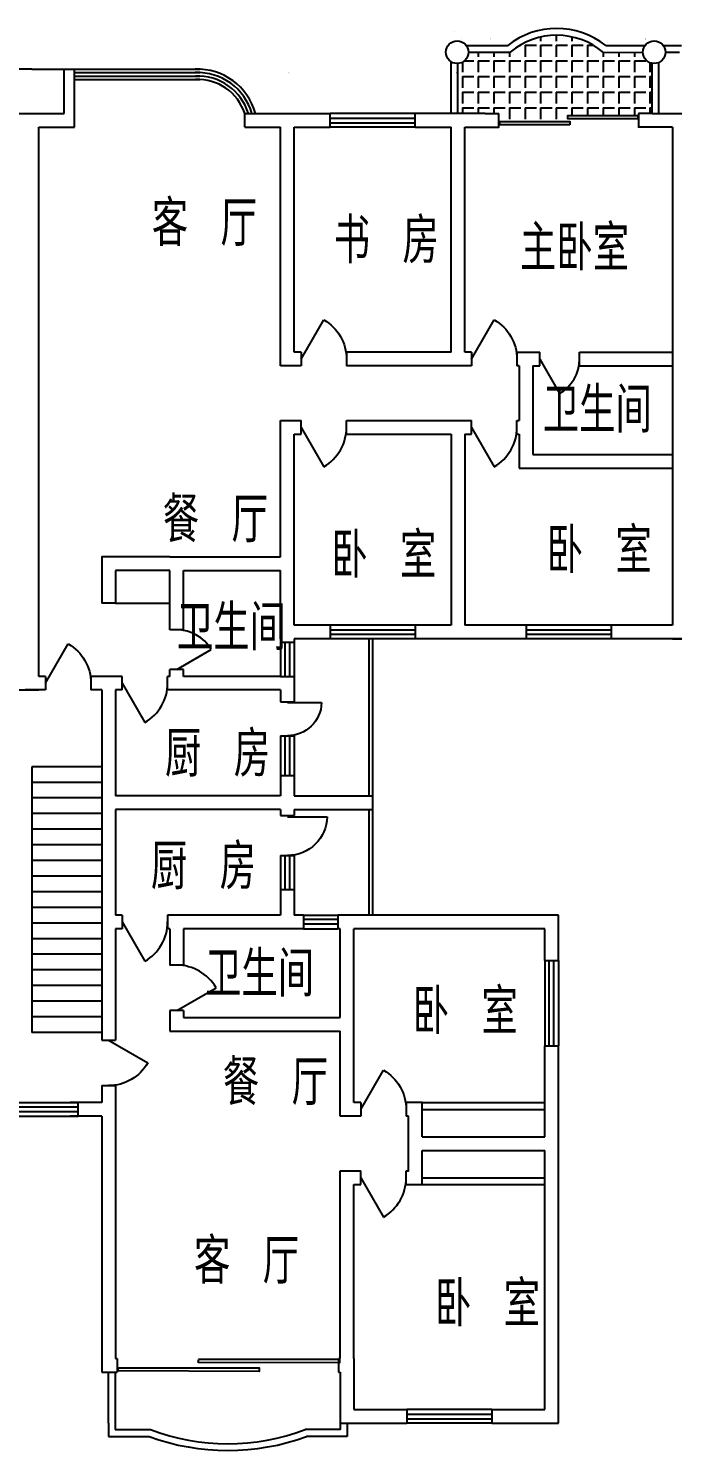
# Model space of a CAD drawing. Header units: millimetres. Extents: x 1155 to 52400, y 456 to 37454.
# Drawn here: x 16395 to 27735, y 12336 to 37354 of the extents above; entities that cross this region are included whole.
import ezdxf
from ezdxf.enums import TextEntityAlignment as Align

# ---------------------------------------------------------------- set-up
doc = ezdxf.new("R2010")
doc.units = ezdxf.units.MM
for name, color, linetype in [('PUB_TEXT', 7, 'Continuous'), ('PUB_WINDW', 7, 'Continuous'), ('STAIR', 2, 'Continuous'), ('WALL', 255, 'Continuous'), ('WINDOW', 2, 'Continuous')]:
    doc.layers.add(name, color=color, linetype=linetype)
doc.styles.add('_HZTXT', font='txt', dxfattribs={"width": 0.8, "bigfont": 'HZTXT'})
doc.styles.add('SIMPLEX', font='SIMPLEX.SHX')

# ---------------------------------------------------------------- blocks, each defined once
blk = doc.blocks.new('_DBLK')
blk.add_line((-0.5, 0), (0, -0.866))
blk.add_arc((-0.5, 0), 1, 300, 0)
at = {"style": 'SIMPLEX', "flags": 9}
blk.add_attdef('A', text='', height=1, dxfattribs=at).set_placement((0, 1.5), align=Align.MIDDLE)
blk = doc.blocks.new('_WBLK')
for p, q in [((-0.5, 0.5), (0.5, 0.5)), ((0.5, 0.167), (-0.5, 0.167)), ((0.5, -0.167), (-0.5, -0.167)), ((-0.5, -0.5), (0.5, -0.5))]:
    blk.add_line(p, q)
at = {"style": 'SIMPLEX', "flags": 9}
blk.add_attdef('A', text='', height=1, dxfattribs=at).set_placement((0, 1.5), align=Align.MIDDLE)
blk = doc.blocks.new('M_A14NPV')
for points in [[(0.1799, 0.1784), (0.1767, 0.1601), (-0.6168, 0.1601), (-0.6167, 0.1808)], [(0.6323, 0.2261), (0.6292, 0.2078), (-0.1643, 0.2078), (-0.1643, 0.2286)]]:
    blk.add_lwpolyline(points, close=True)
blk = doc.blocks.new('M_A2ZXL')
blk.add_line((-0.472, 0), (-0.472, -1))
blk.add_arc((-0.5, 0), 1, 271.6231, 0)
blk = doc.blocks.new('1T4F30')
h = blk.add_hatch()
h.set_pattern_fill('ANGLE', color=256, scale=1000, style=0)
h.set_pattern_definition([(0, (14962.1, 136056.9), (0, -275), [200, -75]), (270, (14962.1, 136056.9), (-275, -2e-14), [200, -75])])
h.paths.add_polyline_path([(-25421, 3089), (-25901, 3089, -2.414214), (-25900, 3090), (-26141, 3090), (-26141, 2969), (-28601, 2969), (-28601, 3090), (-28841, 3090), (-28841, 3972, 0.360916), (-28677, 4168), (-27984, 4165, -0.365315), (-26342, 4169), (-25609, 4169, 0.396521), (-25421, 3969)])
h.paths.add_polyline_path([(-28588, 3053), (-28588, 2996), (-27358, 2996), (-27358, 3053)], flags=16)
h.paths.add_polyline_path([(-29801, 3090), (-30041, 3090), (-30041, 2970), (-32381, 2970), (-32501, 2970), (-32501, 3090), (-32742, 3090, 0.414214), (-32742, 3089), (-33221, 3089), (-33221, 3969, 0.396521), (-33033, 4169), (-32300, 4169, -0.365315), (-30659, 4165), (-29965, 4168, 0.360916), (-29801, 3972)])
h.paths.add_polyline_path([(-31285, 3053), (-31285, 2996), (-30054, 2996), (-30054, 3053)], flags=16)
for p, q in [((-33073, 4289), (-32343, 4289)), ((-30616, 4285), (-29926, 4288)), ((-29605, 4289), (-29282, 4289)), ((-33033, 4169), (-33033, 4169)), ((-33033, 4169), (-32300, 4169)), ((-30659, 4165), (-29965, 4168)), ((-29565, 4169), (-29321, 4169)), ((-40721, 3869), (-41291, 3869)), ((-40721, 3869), (-40151, 3869)), ((-39971, 3869), (-37764, 3869)), ((-39971, 3809), (-37764, 3809)), ((-33341, 3089), (-33341, 4001)), ((-33221, 3089), (-33221, 3969)), ((-29801, 3090), (-29801, 3985)), ((-29681, 3090), (-29681, 3985)), ((-39971, 3749), (-37764, 3749)), ((-39971, 3689), (-37764, 3689)), ((-39251, -5524), (-38291, -5524)), ((-34781, -8911), (-34781, -6151)), ((-34721, -11011), (-34721, -6151)), ((-34781, -11011), (-34781, -9151)), ((-33851, -14311), (-31691, -14311)), ((-33851, -14431), (-31691, -14431)), ((-33851, -15631), (-31691, -15631)), ((-33851, -15751), (-31691, -15751)), ((-39371, -19951), (-39371, -19051)), ((-39251, -20060), (-39251, -19051)), ((-39371, -19951), (-39371, -20181)), ((-35291, -19951), (-35291, -20060)), ((-35171, -19951), (-35171, -20181)), ((-39371, -20181), (-39371, -20181)), ((-39371, -20181), (-38656, -20181)), ((-39251, -20061), (-38634, -20061)), ((-35292, -20061), (-35908, -20061)), ((-35171, -20181), (-35887, -20181)), ((-35171, -20181), (-35171, -20181))]:
    blk.add_line(p, q)
for centre in [(-33233, 4169), (-29765, 4169)]:
    blk.add_circle(centre, 200)
for centre, radius, start, end in [((-31482, 3194), 1393, 51.5946, 128.164), ((-32645, 4409), 0.5, 270, 290.7813), ((-32343, 4290), 0.5, 270, 308.164), ((-31482, 3194), 1273, 49.7306, 130.0026), ((-29919, 4409), 0.5, 249.2187, 270), ((-30616, 4166), 0.5, 231.5946, 270.2451), ((-37802, 2815), 1055, 15.0546, 92.4588), ((-37802, 2815), 995, 15.9862, 92.4588), ((-36197, 3810), 0.5, 270, 314.2437), ((-33245, 3810), 0.5, 225.7563, 270), ((-33245, 3810), 0.5, 225.7563, 270), ((-33245, 3810), 0.5, 225.7563, 270), ((-33221, 3870), 0.5, 226.4024, 270), ((-37802, 2815), 935, 17.0427, 92.4588), ((-37802, 2815), 875, 18.2513, 92.4588), ((-39251, -20060), 0.5, 180, 270), ((-37271, -16470), 3961, 249.538, 290.462), ((-37271, -16470), 3841, 249.2187, 290.7813), ((-38634, -20061), 0.5, 69.2187, 90), ((-35908, -20061), 0.5, 90, 110.7813), ((-35292, -20060), 0.5, 270, 0)]:
    blk.add_arc(centre, radius, start, end)
at = {"layer": 'STAIR'}
for p, q in [((-40721, -8401), (-40721, -13076)), ((-40721, -8401), (-40721, -13076)), ((-39491, -8401), (-40721, -8401)), ((-39491, -8401), (-39491, -13076)), ((-39491, -8676), (-40721, -8676)), ((-39491, -8951), (-40721, -8951)), ((-39491, -9226), (-40721, -9226)), ((-39491, -9501), (-40721, -9501)), ((-39491, -9776), (-40721, -9776)), ((-39491, -10051), (-40721, -10051)), ((-39491, -10326), (-40721, -10326)), ((-39491, -10601), (-40721, -10601)), ((-39491, -10876), (-40721, -10876)), ((-39491, -11151), (-40721, -11151)), ((-39491, -11426), (-40721, -11426)), ((-39491, -11701), (-40721, -11701)), ((-39491, -11976), (-40721, -11976)), ((-39491, -12251), (-40721, -12251)), ((-39491, -12526), (-40721, -12526)), ((-39491, -12801), (-40721, -12801)), ((-39491, -13076), (-40721, -13076))]:
    blk.add_line(p, q, dxfattribs=at)
at = {"layer": 'WALL'}
for p, q in [((-40151, 3869), (-39971, 3869)), ((-40151, 3089), (-40151, 3869)), ((-39971, 3089), (-39971, 3869)), ((-41291, 3089), (-40151, 3089)), ((-39971, 2849), (-39971, 3089)), ((-36971, 2849), (-36971, 3089)), ((-36971, 3089), (-35472, 3089)), ((-35472, 3089), (-35471, 3089)), ((-35471, 2849), (-35471, 3089)), ((-33341, 3089), (-33971, 3089)), ((-33971, 2849), (-33971, 3089)), ((-32742, 3089), (-33341, 3089)), ((-32741, 3090), (-32501, 3090)), ((-32741, 3090), (-32501, 3090)), ((-32501, 2850), (-32501, 3090)), ((-29801, 3090), (-30041, 3090)), ((-30041, 3090), (-30041, 2850)), ((-29801, 3089), (-29202, 3089)), ((-29441, 3089), (-29441, 3089)), ((-40601, -6811), (-40601, 2849)), ((-40601, -6811), (-40601, 2849)), ((-40601, 2849), (-39971, 2849)), ((-36971, 2849), (-36342, 2849)), ((-36342, 2849), (-36341, 2849)), ((-36341, -1351), (-36341, 2849)), ((-36101, -1111), (-36101, 2849)), ((-36101, 2849), (-35471, 2849)), ((-33971, 2849), (-33341, 2849)), ((-33341, -1111), (-33341, 2849)), ((-33101, -1111), (-33101, 2849)), ((-33101, 2849), (-32502, 2849)), ((-29441, 2849), (-30041, 2849)), ((-29441, 2849), (-29441, -1111)), ((-29441, 2849), (-29441, -1351)), ((-35981, -1111), (-36101, -1111)), ((-35981, -1111), (-35981, -1351)), ((-33341, -1111), (-35181, -1111)), ((-35181, -1111), (-35181, -1351)), ((-32981, -1111), (-33101, -1111)), ((-32981, -1111), (-32981, -1351)), ((-32181, -1111), (-32181, -1351)), ((-32181, -1111), (-31781, -1111)), ((-31781, -1351), (-31781, -1111)), ((-31081, -1111), (-29441, -1111)), ((-31081, -1351), (-31081, -1111)), ((-35981, -1351), (-36341, -1351)), ((-33221, -1351), (-35181, -1351)), ((-32981, -1351), (-33221, -1351)), ((-32141, -1351), (-32181, -1351)), ((-32141, -1351), (-32141, -2311)), ((-31901, -1351), (-31781, -1351)), ((-31901, -1351), (-31901, -2551)), ((-31081, -1351), (-29441, -1351)), ((-29441, -1351), (-29441, -2911)), ((-29441, -1351), (-29441, -3031)), ((-36341, -4711), (-36341, -2311)), ((-36341, -2311), (-35981, -2311)), ((-35981, -2551), (-35981, -2311)), ((-35181, -2311), (-33101, -2311)), ((-35181, -2551), (-35181, -2311)), ((-33101, -2311), (-32981, -2311)), ((-32981, -2551), (-32981, -2311)), ((-32181, -2311), (-32141, -2311)), ((-32181, -2551), (-32181, -2311)), ((-36101, -5911), (-36101, -2551)), ((-36101, -2551), (-35981, -2551)), ((-35181, -2551), (-33341, -2551)), ((-33341, -2551), (-33341, -5911)), ((-33101, -2551), (-33101, -5911)), ((-33101, -2551), (-32981, -2551)), ((-32181, -2551), (-32141, -2551)), ((-32141, -2551), (-32141, -3151)), ((-31901, -2551), (-31901, -2911)), ((-31901, -2911), (-29441, -2911)), ((-32141, -3151), (-29441, -3151)), ((-29441, -3031), (-29441, -5911)), ((-29441, -3151), (-29441, -5911)), ((-38291, -4711), (-39491, -4711)), ((-39491, -4711), (-39491, -5524)), ((-38291, -4711), (-36341, -4711)), ((-38291, -4951), (-39251, -4951)), ((-39251, -4951), (-39251, -5524)), ((-38291, -5991), (-38291, -4951)), ((-38051, -4951), (-36341, -4951)), ((-38051, -5991), (-38051, -4951)), ((-36341, -6151), (-36341, -4951)), ((-39251, -5524), (-39491, -5524)), ((-38051, -5991), (-38291, -5991)), ((-35471, -5911), (-36101, -5911)), ((-35471, -5911), (-35471, -6151)), ((-33341, -5911), (-33971, -5911)), ((-33971, -5911), (-33971, -6151)), ((-32021, -5911), (-33101, -5911)), ((-32021, -5911), (-32021, -6151)), ((-29441, -5911), (-30521, -5911)), ((-30521, -5911), (-30521, -6151)), ((-36341, -6151), (-36341, -6211)), ((-36341, -6211), (-36101, -6211)), ((-36101, -6151), (-36101, -6211)), ((-35471, -6151), (-36101, -6151)), ((-32021, -6151), (-33971, -6151)), ((-29201, -6151), (-30521, -6151)), ((-29441, -6151), (-28121, -6151)), ((-38291, -6811), (-38291, -6691)), ((-38051, -6691), (-38291, -6691)), ((-38051, -6811), (-38051, -6691)), ((-40481, -6811), (-40601, -6811)), ((-40481, -6811), (-40481, -7051)), ((-39491, -6811), (-39681, -6811)), ((-39681, -6811), (-39681, -7051)), ((-39131, -6811), (-39491, -6811)), ((-39131, -7051), (-39131, -6811)), ((-38291, -6811), (-38331, -6811)), ((-38331, -7051), (-38331, -6811)), ((-36341, -6811), (-38051, -6811)), ((-36341, -6811), (-36101, -6811)), ((-36101, -6811), (-36101, -7257)), ((-40961, -7051), (-40601, -7051)), ((-40481, -7051), (-40841, -7051)), ((-39491, -7051), (-39681, -7051)), ((-39491, -7051), (-39491, -13211)), ((-39131, -7051), (-39251, -7051)), ((-39251, -7051), (-39251, -8911)), ((-38291, -7051), (-38331, -7051)), ((-36341, -7051), (-38291, -7051)), ((-36341, -7051), (-36341, -7257)), ((-36341, -7257), (-36101, -7257)), ((-36341, -7857), (-36101, -7857)), ((-36341, -7857), (-36101, -7857)), ((-36341, -8557), (-36101, -8557)), ((-36341, -8557), (-36341, -8911)), ((-36101, -8557), (-36101, -8911)), ((-36341, -8911), (-39251, -8911)), ((-36101, -8911), (-34721, -8911)), ((-34721, -9151), (-34721, -8911)), ((-39251, -9151), (-39251, -11011)), ((-36341, -9151), (-39251, -9151)), ((-36341, -9151), (-36341, -9262)), ((-36101, -9151), (-36101, -9262)), ((-36101, -9151), (-34721, -9151)), ((-36341, -9262), (-36101, -9262)), ((-36341, -9962), (-36101, -9962)), ((-36341, -9962), (-36101, -9962)), ((-36341, -10562), (-36101, -10562)), ((-36341, -10562), (-36341, -11011)), ((-36101, -10562), (-36101, -11011)), ((-39131, -11011), (-39251, -11011)), ((-39251, -11251), (-39251, -13211)), ((-39131, -11251), (-39251, -11251)), ((-39131, -11011), (-39131, -11251)), ((-36341, -11011), (-38331, -11011)), ((-38331, -11011), (-38331, -11251)), ((-38291, -11251), (-38331, -11251)), ((-38291, -11251), (-38291, -11891)), ((-35936, -11251), (-38051, -11251)), ((-38051, -11251), (-38051, -11891)), ((-35936, -11011), (-36101, -11011)), ((-35936, -11011), (-35936, -11251)), ((-31451, -11011), (-35336, -11011)), ((-35336, -11011), (-35336, -11251)), ((-35291, -11251), (-35336, -11251)), ((-35291, -12811), (-35291, -11251)), ((-35051, -14311), (-35051, -11251)), ((-31691, -11251), (-35051, -11251)), ((-31691, -11811), (-31691, -11251)), ((-31451, -11811), (-31451, -11011)), ((-38051, -11891), (-38291, -11891)), ((-31691, -11811), (-31451, -11811)), ((-38051, -12691), (-38291, -12691)), ((-38291, -12691), (-38291, -13051)), ((-38051, -12691), (-38051, -12811)), ((-38051, -12811), (-35291, -12811)), ((-39491, -13211), (-39251, -13211)), ((-38291, -13051), (-35291, -13051)), ((-35291, -14551), (-35291, -13051)), ((-31691, -14911), (-31691, -13311)), ((-31691, -13311), (-31451, -13311)), ((-31451, -19951), (-31451, -13311)), ((-39491, -14011), (-39491, -14311)), ((-39491, -14011), (-39251, -14011)), ((-39251, -14011), (-39251, -18811)), ((-39491, -14311), (-40047, -14311)), ((-39912, -14311), (-39912, -14551)), ((-34931, -14311), (-35051, -14311)), ((-34931, -14311), (-34931, -14551)), ((-33851, -14311), (-34131, -14311)), ((-34131, -14311), (-34131, -14551)), ((-33851, -14911), (-33851, -14311)), ((-39491, -14551), (-40047, -14551)), ((-39491, -14551), (-39491, -19051)), ((-34931, -14551), (-35291, -14551)), ((-34091, -14551), (-34131, -14551)), ((-34091, -15510), (-34091, -14551)), ((-33851, -14911), (-31691, -14911)), ((-33851, -15151), (-31691, -15151)), ((-33851, -15751), (-33851, -15151)), ((-31691, -19711), (-31691, -15151)), ((-35291, -18811), (-35291, -15511)), ((-35291, -15511), (-34931, -15511)), ((-34931, -15751), (-34931, -15511)), ((-34131, -15751), (-34131, -15511)), ((-34131, -15511), (-34092, -15511)), ((-35051, -18811), (-35051, -15751)), ((-35051, -15751), (-34931, -15751)), ((-34131, -15751), (-33851, -15751)), ((-39251, -18811), (-39221, -18811)), ((-39221, -18811), (-39221, -19051)), ((-35321, -18811), (-35321, -19051)), ((-35321, -18811), (-35291, -18811)), ((-35051, -18811), (-35051, -19711)), ((-39491, -19051), (-39221, -19051)), ((-35321, -19051), (-35291, -19051)), ((-35291, -19051), (-35291, -19951)), ((-35051, -19711), (-34121, -19711)), ((-34121, -19711), (-34121, -19951)), ((-32621, -19711), (-32621, -19951)), ((-32621, -19711), (-31691, -19711)), ((-35291, -19951), (-34121, -19951)), ((-32621, -19951), (-31451, -19951))]:
    blk.add_line(p, q, dxfattribs=at)
for centre, start, end in [((-32742, 3090), 270, 0), ((-32742, 3090), 270, 0), ((-29801, 3090), 180, 270), ((-32502, 2850), 270, 0), ((-30041, 2850), 180, 270), ((-39491, -4711), 90, 180), ((-34092, -15510), 270, 0)]:
    blk.add_arc(centre, 0.5, start, end, dxfattribs=at)
at = {"layer": 'WINDOW'}
for p, q in [((-33281, 4528), (-33281, 4529)), ((-33161, 4408), (-33161, 4409))]:
    blk.add_line(p, q, dxfattribs=at)
for points in [[(-30054, 2996), (-31285, 2996), (-31285, 3053), (-30054, 3053)], [(-31251, 2893), (-32481, 2893), (-32481, 2950), (-31251, 2950)]]:
    blk.add_lwpolyline(points, close=True, dxfattribs=at)
for name, p, xscale, yscale, zscale in [('_WBLK', (-34721, 2969), -1500, 239.9999999999999, 1500), ('_DBLK', (-32581, -1231), 800, -800, 800), ('_DBLK', (-31431, -1231), 700, 700, 700), ('_DBLK', (-35581, -2431), 800, 800, 800), ('_DBLK', (-32581, -2431), 800, 800, 800), ('_DBLK', (-38731, -6931), 800, 800, 800), ('_DBLK', (-38731, -11131), 800, 800, 800), ('_WBLK', (-35636, -11131), 600, 239.9999999999981, 600), ('_DBLK', (-34531, -14431), 800, -800, 800)]:
    blk.add_blockref(name, p, dxfattribs=dict(at, xscale=xscale, yscale=yscale, zscale=zscale))
for name, p, xscale, yscale, zscale, rotation in [('_DBLK', (-35581, -1231), -800, 800, 800, 180), ('_DBLK', (-38171, -6341), 700, 700, 700, 90), ('_WBLK', (-34721, -6031), 1500, 239.9999999999999, 1500, 180), ('_WBLK', (-31271, -6031), 1500, 239.9999999999999, 1500, 180), ('_DBLK', (-40081, -6931), -800, 800, 800, 180), ('_WBLK', (-36221, -6511), 600, 239.9999999999999, 600, 270), ('M_A2ZXL', (-36221, -7557), 600, -600, 600, 270), ('_WBLK', (-36221, -8207), 700, 239.9999999999991, 700, 270), ('M_A2ZXL', (-36221, -9612), 700, -700, 700, 270), ('_WBLK', (-36221, -10262), 600, 239.9999999999999, 600, 270), ('_DBLK', (-38171, -12291), 800, 800, 800, 90), ('_WBLK', (-31571, -12561), 1500, 239.9999999999999, 1500, 270), ('_DBLK', (-39371, -13611), 800, -800, 800, 270), ('_WBLK', (-40655, -14431), -1500, 240.0000000000036, 1500, 180), ('_DBLK', (-34531, -15631), -800, -800, 800, 180), ('M_A14NPV', (-37230, -18326), 3120, 3120, 3120, 180), ('_WBLK', (-33371, -19831), 1500, 239.9999999999999, 1500, 180)]:
    blk.add_blockref(name, p, dxfattribs=dict(at, xscale=xscale, yscale=yscale, zscale=zscale, rotation=rotation))
at = {"layer": 'PUB_TEXT', "style": '_HZTXT', "width": 0.8}
for s, p in [('客 厅', (-38610, 758)), ('书 房', (-35407, 454)), ('主卧室', (-32127, 323)), ('卫生间', (-31727, -2527)), ('餐 厅', (-38416, -4455)), ('卧 室', (-35451, -5082)), ('卧 室', (-31657, -4999)), ('卫生间', (-38167, -6355)), ('厨 房', (-38377, -8577)), ('厨 房', (-38625, -10558)), ('卫生间', (-37672, -12447)), ('卧 室', (-34017, -13108)), ('餐 厅', (-37358, -14357)), ('客 厅', (-37866, -17499)), ('卧 室', (-33625, -18250))]:
    blk.add_text(s, height=800, dxfattribs=at).set_placement(p)

msp = doc.modelspace()

# ---------------------------------------------------------------- block references
at = {"layer": 'PUB_WINDW'}
msp.add_blockref('1T4F30', (57176, 32767), dxfattribs=at)

doc.saveas('drawing.dxf')
